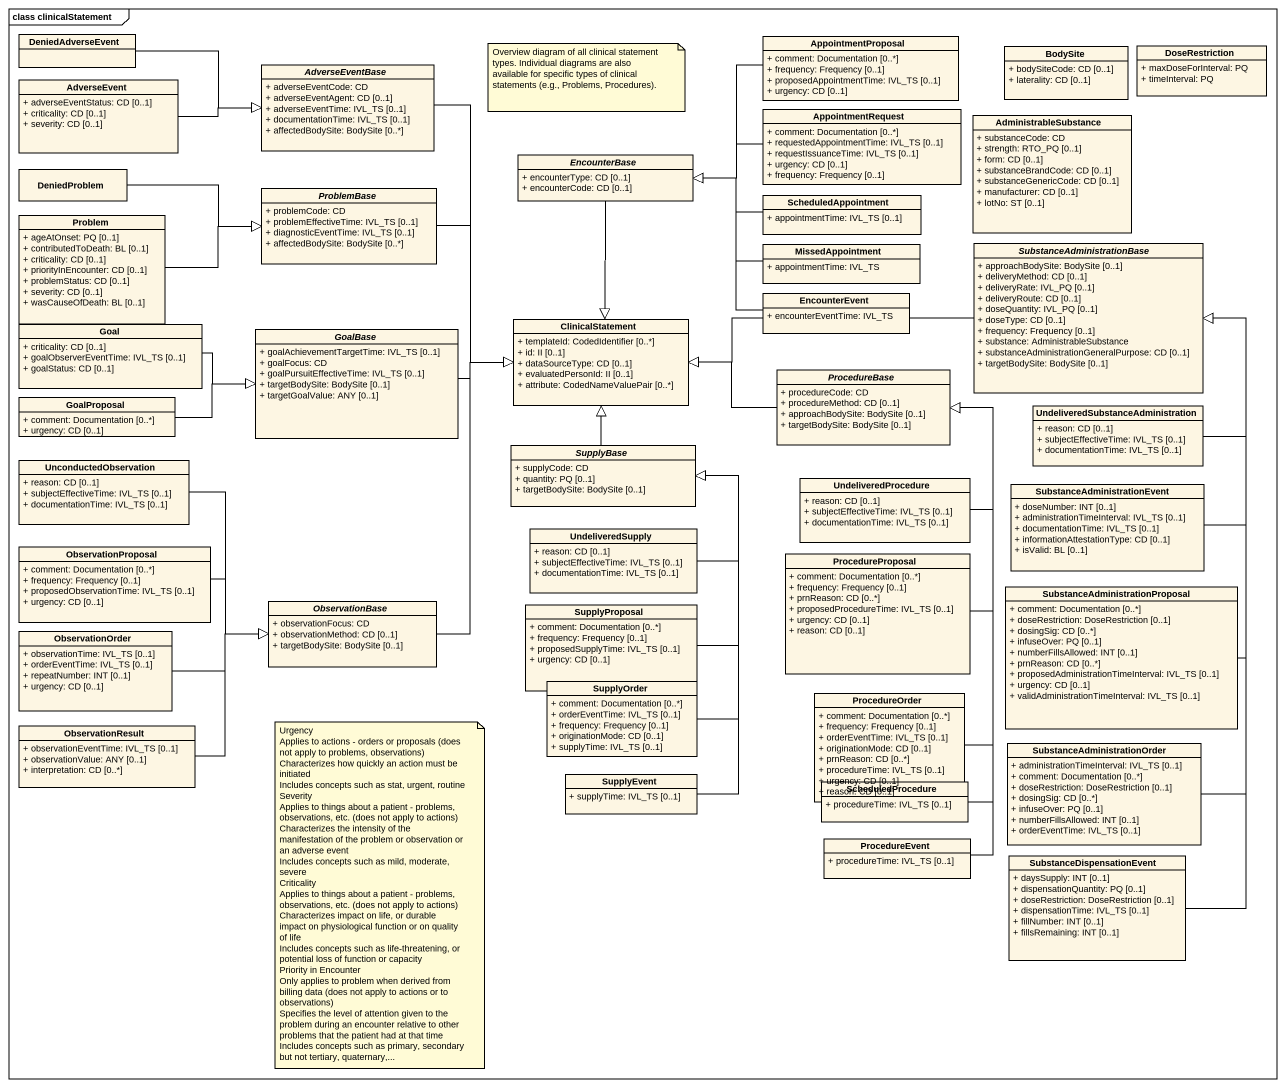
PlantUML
@startuml
mainframe class clinicalStatement
hide circle
hide empty members
skinparam classAttributeIconSize 0
class DeniedAdverseEvent
class AppointmentProposal {
  + comment: Documentation [0..*]
  + frequency: Frequency [0..1]
  + proposedAppointmentTime: IVL_TS [0..1]
  + urgency: CD [0..1]
}
class DoseRestriction {
  + maxDoseForInterval: PQ
  + timeInterval: PQ
}
class AdverseEvent {
  + adverseEventStatus: CD [0..1]
  + criticality: CD [0..1]
  + severity: CD [0..1]
}
abstract class AdverseEventBase {
  + adverseEventCode: CD
  + adverseEventAgent: CD [0..1]
  + adverseEventTime: IVL_TS [0..1]
  + documentationTime: IVL_TS [0..1]
  + affectedBodySite: BodySite [0..*]
}
class BodySite {
  + bodySiteCode: CD [0..1]
  + laterality: CD [0..1]
}
class AppointmentRequest {
  + comment: Documentation [0..*]
  + requestedAppointmentTime: IVL_TS [0..1]
  + requestIssuanceTime: IVL_TS [0..1]
  + urgency: CD [0..1]
  + frequency: Frequency [0..1]
}
class AdministrableSubstance {
  + substanceCode: CD
  + strength: RTO_PQ [0..1]
  + form: CD [0..1]
  + substanceBrandCode: CD [0..1]
  + substanceGenericCode: CD [0..1]
  + manufacturer: CD [0..1]
  + lotNo: ST [0..1]
}
abstract class EncounterBase {
  + encounterType: CD [0..1]
  + encounterCode: CD [0..1]
}
class DeniedProblem
abstract class ProblemBase {
  + problemCode: CD
  + problemEffectiveTime: IVL_TS [0..1]
  + diagnosticEventTime: IVL_TS [0..1]
  + affectedBodySite: BodySite [0..*]
}
class ScheduledAppointment {
  + appointmentTime: IVL_TS [0..1]
}
class Problem {
  + ageAtOnset: PQ [0..1]
  + contributedToDeath: BL [0..1]
  + criticality: CD [0..1]
  + priorityInEncounter: CD [0..1]
  + problemStatus: CD [0..1]
  + severity: CD [0..1]
  + wasCauseOfDeath: BL [0..1]
}
class MissedAppointment {
  + appointmentTime: IVL_TS
}
abstract class SubstanceAdministrationBase {
  + approachBodySite: BodySite [0..1]
  + deliveryMethod: CD [0..1]
  + deliveryRate: IVL_PQ [0..1]
  + deliveryRoute: CD [0..1]
  + doseQuantity: IVL_PQ [0..1]
  + doseType: CD [0..1]
  + frequency: Frequency [0..1]
  + substance: AdministrableSubstance
  + substanceAdministrationGeneralPurpose: CD [0..1]
  + targetBodySite: BodySite [0..1]
}
class EncounterEvent {
  + encounterEventTime: IVL_TS
}
class Goal {
  + criticality: CD [0..1]
  + goalObserverEventTime: IVL_TS [0..1]
  + goalStatus: CD [0..1]
}
abstract class GoalBase {
  + goalAchievementTargetTime: IVL_TS [0..1]
  + goalFocus: CD
  + goalPursuitEffectiveTime: IVL_TS [0..1]
  + targetBodySite: BodySite [0..1]
  + targetGoalValue: ANY [0..1]
}
class ClinicalStatement {
  + templateId: CodedIdentifier [0..*]
  + id: II [0..1]
  + dataSourceType: CD [0..1]
  + evaluatedPersonId: II [0..1]
  + attribute: CodedNameValuePair [0..*]
}
abstract class ProcedureBase {
  + procedureCode: CD
  + procedureMethod: CD [0..1]
  + approachBodySite: BodySite [0..1]
  + targetBodySite: BodySite [0..1]
}
class GoalProposal {
  + comment: Documentation [0..*]
  + urgency: CD [0..1]
}
class "UndeliveredSubstanceAdministration" as UndeliveredSubstanceAdminist {
  + reason: CD [0..1]
  + subjectEffectiveTime: IVL_TS [0..1]
  + documentationTime: IVL_TS [0..1]
}
class UnconductedObservation {
  + reason: CD [0..1]
  + subjectEffectiveTime: IVL_TS [0..1]
  + documentationTime: IVL_TS [0..1]
}
abstract class SupplyBase {
  + supplyCode: CD
  + quantity: PQ [0..1]
  + targetBodySite: BodySite [0..1]
}
class UndeliveredProcedure {
  + reason: CD [0..1]
  + subjectEffectiveTime: IVL_TS [0..1]
  + documentationTime: IVL_TS [0..1]
}
class SubstanceAdministrationEvent {
  + doseNumber: INT [0..1]
  + administrationTimeInterval: IVL_TS [0..1]
  + documentationTime: IVL_TS [0..1]
  + informationAttestationType: CD [0..1]
  + isValid: BL [0..1]
}
class ObservationProposal {
  + comment: Documentation [0..*]
  + frequency: Frequency [0..1]
  + proposedObservationTime: IVL_TS [0..1]
  + urgency: CD [0..1]
}
class UndeliveredSupply {
  + reason: CD [0..1]
  + subjectEffectiveTime: IVL_TS [0..1]
  + documentationTime: IVL_TS [0..1]
}
class ProcedureProposal {
  + comment: Documentation [0..*]
  + frequency: Frequency [0..1]
  + prnReason: CD [0..*]
  + proposedProcedureTime: IVL_TS [0..1]
  + urgency: CD [0..1]
  + reason: CD [0..1]
}
class "SubstanceAdministrationProposal" as SubstanceAdministrationPropo {
  + comment: Documentation [0..*]
  + doseRestriction: DoseRestriction [0..1]
  + dosingSig: CD [0..*]
  + infuseOver: PQ [0..1]
  + numberFillsAllowed: INT [0..1]
  + prnReason: CD [0..*]
  + proposedAdministrationTimeInterval: IVL_TS [0..1]
  + urgency: CD [0..1]
  + validAdministrationTimeInterval: IVL_TS [0..1]
}
abstract class ObservationBase {
  + observationFocus: CD
  + observationMethod: CD [0..1]
  + targetBodySite: BodySite [0..1]
}
class SupplyProposal {
  + comment: Documentation [0..*]
  + frequency: Frequency [0..1]
  + proposedSupplyTime: IVL_TS [0..1]
  + urgency: CD [0..1]
}
class ObservationOrder {
  + observationTime: IVL_TS [0..1]
  + orderEventTime: IVL_TS [0..1]
  + repeatNumber: INT [0..1]
  + urgency: CD [0..1]
}
class SupplyOrder {
  + comment: Documentation [0..*]
  + orderEventTime: IVL_TS [0..1]
  + frequency: Frequency [0..1]
  + originationMode: CD [0..1]
  + supplyTime: IVL_TS [0..1]
}
class ProcedureOrder {
  + comment: Documentation [0..*]
  + frequency: Frequency [0..1]
  + orderEventTime: IVL_TS [0..1]
  + originationMode: CD [0..1]
  + prnReason: CD [0..*]
  + procedureTime: IVL_TS [0..1]
  + urgency: CD [0..1]
  + reason: CD [0..1]
}
class ObservationResult {
  + observationEventTime: IVL_TS [0..1]
  + observationValue: ANY [0..1]
  + interpretation: CD [0..*]
}
class SupplyEvent {
  + supplyTime: IVL_TS [0..1]
}
class SubstanceAdministrationOrder {
  + administrationTimeInterval: IVL_TS [0..1]
  + comment: Documentation [0..*]
  + doseRestriction: DoseRestriction [0..1]
  + dosingSig: CD [0..*]
  + infuseOver: PQ [0..1]
  + numberFillsAllowed: INT [0..1]
  + orderEventTime: IVL_TS [0..1]
}
class ScheduledProcedure {
  + procedureTime: IVL_TS [0..1]
}
class ProcedureEvent {
  + procedureTime: IVL_TS [0..1]
}
class SubstanceDispensationEvent {
  + daysSupply: INT [0..1]
  + dispensationQuantity: PQ [0..1]
  + doseRestriction: DoseRestriction [0..1]
  + dispensationTime: IVL_TS [0..1]
  + fillNumber: INT [0..1]
  + fillsRemaining: INT [0..1]
}
DeniedAdverseEvent -right-|> AdverseEventBase
AppointmentProposal -left-|> EncounterBase
AdverseEvent -right-|> AdverseEventBase
AdverseEventBase --|> ClinicalStatement
AppointmentRequest -left-|> EncounterBase
EncounterBase --|> ClinicalStatement
DeniedProblem -right-|> ProblemBase
ProblemBase -right-|> ClinicalStatement
ScheduledAppointment -left-|> EncounterBase
Problem -right-|> ProblemBase
MissedAppointment -left-|> EncounterBase
SubstanceAdministrationBase -left-|> ClinicalStatement
EncounterEvent -left-|> EncounterBase
Goal -right-|> GoalBase
GoalBase -right-|> ClinicalStatement
ProcedureBase -left-|> ClinicalStatement
GoalProposal -right-|> GoalBase
UndeliveredSubstanceAdminist -up-|> SubstanceAdministrationBase
UnconductedObservation -right-|> ObservationBase
SupplyBase -up-|> ClinicalStatement
UndeliveredProcedure -up-|> ProcedureBase
SubstanceAdministrationEvent -up-|> SubstanceAdministrationBase
ObservationProposal -right-|> ObservationBase
UndeliveredSupply -up-|> SupplyBase
ProcedureProposal -up-|> ProcedureBase
SubstanceAdministrationPropo -up-|> SubstanceAdministrationBase
ObservationBase -up-|> ClinicalStatement
SupplyProposal -up-|> SupplyBase
ObservationOrder -right-|> ObservationBase
SupplyOrder -up-|> SupplyBase
ProcedureOrder -up-|> ProcedureBase
ObservationResult -right-|> ObservationBase
SupplyEvent -up-|> SupplyBase
SubstanceAdministrationOrder -up-|> SubstanceAdministrationBase
ScheduledProcedure -up-|> ProcedureBase
ProcedureEvent -up-|> ProcedureBase
SubstanceDispensationEvent -up-|> SubstanceAdministrationBase
note as N1
  Overview diagram of all clinical statement types. Individual diagrams are also available for specific types of clinical statements (e.g., Problems, Procedures).
end note
note as N2
  Urgency
  Applies to actions - orders or proposals (does not apply to problems, observations)
  Characterizes how quickly an action must be initiated
  Includes concepts such as stat, urgent, routine
  Severity
  Applies to things about a patient - problems, observations, etc. (does not apply to actions)
  Characterizes the intensity of the manifestation of the problem or observation or an adverse event
  Includes concepts such as mild, moderate, severe
  Criticality
  Applies to things about a patient - problems, observations, etc. (does not apply to actions)
  Characterizes impact on life, or durable impact on physiological function or on quality of life
  Includes concepts such as life-threatening, or potential loss of function or capacity
  Priority in Encounter
  Only applies to problem when derived from billing data (does not apply to actions or to observations)
  Specifies the level of attention given to the problem during an encounter relative to other problems that the patient had at that time
  Includes concepts such as primary, secondary but not tertiary, quaternary,...
end note
@enduml
